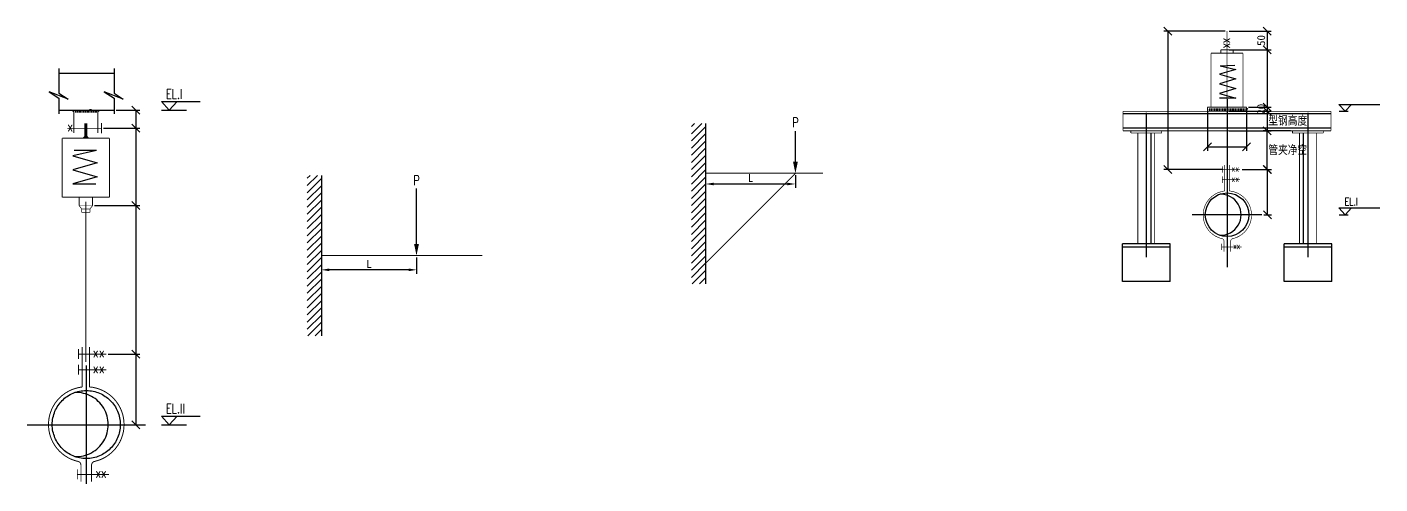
# Model space of a CAD drawing. Header units: millimetres. Extents: x 3195 to 4037, y 792 to 990.
# Drawn here: x 3614.7 to 4037.3, y 847.6 to 990.3 of the extents above; entities that cross this region are included whole.
import ezdxf

# ---------------------------------------------------------------- set-up
doc = ezdxf.new("R2010")
doc.units = ezdxf.units.MM
doc.header["$LTSCALE"] = 300
doc.linetypes.add('ACAD_ISO02W100', pattern=[15, 12, -3])
doc.linetypes.add('CENTER', pattern=[50.8, 31.75, -6.35, 6.35, -6.35])
doc.styles.add('ROMANS', font='romans.shx', dxfattribs={"width": 0.75, "bigfont": 'hztxt.shx'})
doc.styles.get("Standard").update_dxf_attribs({"font": ''})
doc.styles.get('Standard').set_extended_font_data('SimSun')
doc.dimstyles.new('ISO-25', dxfattribs={"dimtxt": 2.5, "dimasz": 2.5, "dimexe": 1.25, "dimexo": 0.625, "dimtad": 1, "dimtxsty": 'Standard', "dimcen": 2.5, "dimadec": 0, "dimazin": 0, "dimtfac": 1, "dimtmove": 0, "dimatfit": 3, "dimfxl": 1, "dimarcsym": 0})

# ---------------------------------------------------------------- blocks, each defined once
blk = doc.blocks.new('_Oblique')
at = {"color": 0, "linetype": 'ByBlock', "lineweight": -2}
blk.add_line((-0.5, -0.5), (0.5, 0.5), dxfattribs=at)
blk = doc.blocks.new('*D30')
at = {"color": 0, "lineweight": -2, "ltscale": 2, "transparency": 16777216}
for p, q in [((3642.55, 964.35), (3650.01, 964.35)), ((3648.76, 964.35), (3648.76, 958.72)), ((3638.64, 958.72), (3650.01, 958.72))]:
    blk.add_line(p, q, dxfattribs=at)
at = {"layer": 'Defpoints', "color": 0, "ltscale": 2, "transparency": 16777216}
for p in [(3641.93, 964.35, -838), (3638.02, 958.72, -838), (3648.76, 958.72)]:
    blk.add_point(p, dxfattribs=at)
at = {"color": 0, "lineweight": -2, "ltscale": 2, "transparency": 16777216, "xscale": 2.5, "yscale": 2.5, "zscale": 2.5}
for p, rotation in [((3648.76, 964.35), 90), ((3648.76, 958.72), 270)]:
    blk.add_blockref('_Oblique', p, dxfattribs=dict(at, rotation=rotation))
blk = doc.blocks.new('*D31')
at = {"color": 0, "lineweight": -2, "ltscale": 2, "transparency": 16777216}
for p, q in [((3638.64, 958.72), (3650.01, 958.72)), ((3648.76, 958.72), (3648.76, 934.6)), ((3635.85, 934.6), (3650.01, 934.6))]:
    blk.add_line(p, q, dxfattribs=at)
at = {"layer": 'Defpoints', "color": 0, "ltscale": 2, "transparency": 16777216}
for p in [(3638.02, 958.72, -838), (3635.22, 934.6, -838), (3648.76, 934.6)]:
    blk.add_point(p, dxfattribs=at)
at = {"color": 0, "lineweight": -2, "ltscale": 2, "transparency": 16777216, "xscale": 2.5, "yscale": 2.5, "zscale": 2.5}
for p, rotation in [((3648.76, 958.72), 90), ((3648.76, 934.6), 270)]:
    blk.add_blockref('_Oblique', p, dxfattribs=dict(at, rotation=rotation))
blk = doc.blocks.new('*D32')
at = {"color": 0, "lineweight": -2, "ltscale": 2, "transparency": 16777216}
for p, q in [((3635.85, 934.6), (3650.01, 934.6)), ((3648.76, 934.6), (3648.76, 888.2)), ((3640.13, 888.2), (3650.01, 888.2))]:
    blk.add_line(p, q, dxfattribs=at)
at = {"layer": 'Defpoints', "color": 0, "ltscale": 2, "transparency": 16777216}
for p in [(3635.22, 934.6, -838), (3639.5, 888.2, -838), (3648.76, 888.2)]:
    blk.add_point(p, dxfattribs=at)
at = {"color": 0, "lineweight": -2, "ltscale": 2, "transparency": 16777216, "xscale": 2.5, "yscale": 2.5, "zscale": 2.5}
for p, rotation in [((3648.76, 934.6), 90), ((3648.76, 888.2), 270)]:
    blk.add_blockref('_Oblique', p, dxfattribs=dict(at, rotation=rotation))
blk = doc.blocks.new('*D33')
at = {"color": 0, "lineweight": -2, "ltscale": 2, "transparency": 16777216}
for p, q in [((3640.13, 888.2), (3650.01, 888.2)), ((3648.76, 888.2), (3648.76, 866.14)), ((3645.67, 866.14), (3650.01, 866.14))]:
    blk.add_line(p, q, dxfattribs=at)
at = {"layer": 'Defpoints', "color": 0, "ltscale": 2, "transparency": 16777216}
for p in [(3639.5, 888.2, -838), (3645.05, 866.14, -838), (3648.76, 866.14)]:
    blk.add_point(p, dxfattribs=at)
at = {"color": 0, "lineweight": -2, "ltscale": 2, "transparency": 16777216, "xscale": 2.5, "yscale": 2.5, "zscale": 2.5}
for p, rotation in [((3648.76, 888.2), 90), ((3648.76, 866.14), 270)]:
    blk.add_blockref('_Oblique', p, dxfattribs=dict(at, rotation=rotation))
blk = doc.blocks.new('*D34')
at = {"color": 0, "lineweight": -2, "transparency": 16777216}
for p, q in [((3706.69, 918.34), (3706.69, 913.26)), ((3736.4, 918.34), (3736.4, 913.26)), ((3733.9, 914.51), (3709.19, 914.51))]:
    blk.add_line(p, q, dxfattribs=at)
at = {"color": 0, "transparency": 16777216}
for points in [[(3709.19, 914.93), (3709.19, 914.09), (3706.69, 914.51)], [(3733.9, 914.93), (3733.9, 914.09), (3736.4, 914.51)]]:
    blk.add_solid(points, dxfattribs=at)
at = {"layer": 'Defpoints', "color": 0, "transparency": 16777216}
for p in [(3706.69, 918.97), (3736.4, 918.97), (3706.69, 914.51)]:
    blk.add_point(p, dxfattribs=at)
at = {"color": 0, "transparency": 16777216, "insert": (3721.55, 916.38), "char_height": 2.5, "attachment_point": 5}
blk.add_mtext('L', dxfattribs=at)
blk = doc.blocks.new('*D35')
at = {"color": 0, "lineweight": -2, "transparency": 16777216}
for p, q in [((3826.72, 944.03), (3826.72, 940.07)), ((3854.76, 944.03), (3854.76, 940.07)), ((3829.22, 941.32), (3852.26, 941.32))]:
    blk.add_line(p, q, dxfattribs=at)
at = {"color": 0, "transparency": 16777216}
for points in [[(3829.22, 941.73), (3829.22, 940.9), (3826.72, 941.32)], [(3852.26, 941.73), (3852.26, 940.9), (3854.76, 941.32)]]:
    blk.add_solid(points, dxfattribs=at)
at = {"layer": 'Defpoints', "color": 0, "transparency": 16777216}
for p in [(3826.72, 944.66), (3854.76, 944.66), (3854.76, 941.32)]:
    blk.add_point(p, dxfattribs=at)
at = {"color": 0, "transparency": 16777216, "insert": (3840.74, 943.19), "char_height": 2.5, "attachment_point": 5}
blk.add_mtext('L', dxfattribs=at)
blk = doc.blocks.new('*D48')
at = {"color": 0, "lineweight": -2, "ltscale": 2, "transparency": 16777216}
for p, q in [((3992.15, 983.18), (4003.36, 983.18)), ((4002.11, 983.18), (4002.11, 965.29)), ((3996.3, 965.29), (4003.36, 965.29))]:
    blk.add_line(p, q, dxfattribs=at)
at = {"layer": 'Defpoints', "color": 0, "ltscale": 2, "transparency": 16777216}
for p in [(3991.53, 983.18), (3995.68, 965.29), (4002.11, 965.29)]:
    blk.add_point(p, dxfattribs=at)
at = {"color": 0, "lineweight": -2, "ltscale": 2, "transparency": 16777216, "xscale": 2.5, "yscale": 2.5, "zscale": 2.5}
for p, rotation in [((4002.11, 983.18), 90), ((4002.11, 965.29), 270)]:
    blk.add_blockref('_Oblique', p, dxfattribs=dict(at, rotation=rotation))
blk = doc.blocks.new('*D49')
at = {"color": 0, "lineweight": -2, "ltscale": 2, "transparency": 16777216}
for p, q in [((3988.96, 989.08), (3969.82, 989.08)), ((3971.07, 989.08), (3971.07, 945.81)), ((3988.24, 945.81), (3969.82, 945.81))]:
    blk.add_line(p, q, dxfattribs=at)
at = {"layer": 'Defpoints', "color": 0, "ltscale": 2, "transparency": 16777216}
for p in [(3989.59, 989.08), (3971.07, 945.81), (3988.86, 945.81)]:
    blk.add_point(p, dxfattribs=at)
at = {"color": 0, "lineweight": -2, "ltscale": 2, "transparency": 16777216, "xscale": 2.5, "yscale": 2.5, "zscale": 2.5}
for p, rotation in [((3971.07, 989.08), 90), ((3971.07, 945.81), 270)]:
    blk.add_blockref('_Oblique', p, dxfattribs=dict(at, rotation=rotation))
blk = doc.blocks.new('*D63')
at = {"color": 0, "lineweight": -2, "ltscale": 2, "transparency": 16777216}
for p, q in [((3994.31, 945.81), (4003.45, 945.81)), ((4002.2, 931.72), (4002.2, 945.81)), ((4001.1, 931.72), (4003.45, 931.72))]:
    blk.add_line(p, q, dxfattribs=at)
at = {"layer": 'Defpoints', "color": 0, "ltscale": 2, "transparency": 16777216}
for p in [(3993.68, 945.81), (4002.2, 945.81), (4000.48, 931.72)]:
    blk.add_point(p, dxfattribs=at)
at = {"color": 0, "lineweight": -2, "ltscale": 2, "transparency": 16777216, "xscale": 2.5, "yscale": 2.5, "zscale": 2.5}
for p, rotation in [((4002.2, 945.81), 90), ((4002.2, 931.72), 270)]:
    blk.add_blockref('_Oblique', p, dxfattribs=dict(at, rotation=rotation))
blk = doc.blocks.new('*D64')
at = {"color": 0, "lineweight": -2, "ltscale": 2, "transparency": 16777216}
for p, q in [((4009.41, 957.93), (4000.87, 957.93)), ((4002.12, 945.81), (4002.12, 957.93)), ((3994.31, 945.81), (4003.37, 945.81))]:
    blk.add_line(p, q, dxfattribs=at)
at = {"layer": 'Defpoints', "color": 0, "ltscale": 2, "transparency": 16777216}
for p in [(4002.12, 957.93), (4010.04, 957.93), (3993.68, 945.81)]:
    blk.add_point(p, dxfattribs=at)
at = {"color": 0, "lineweight": -2, "ltscale": 2, "transparency": 16777216, "xscale": 2.5, "yscale": 2.5, "zscale": 2.5}
for p, rotation in [((4002.12, 957.93), 90), ((4002.12, 945.81), 270)]:
    blk.add_blockref('_Oblique', p, dxfattribs=dict(at, rotation=rotation))
blk = doc.blocks.new('*D65')
at = {"color": 0, "lineweight": -2, "ltscale": 2, "transparency": 16777216}
for p, q in [((3990.27, 964.02), (4003.37, 964.02)), ((4002.12, 964.02), (4002.12, 957.93)), ((3990.27, 957.93), (4003.37, 957.93))]:
    blk.add_line(p, q, dxfattribs=at)
at = {"layer": 'Defpoints', "color": 0, "ltscale": 2, "transparency": 16777216}
for p in [(3989.64, 964.02), (3989.64, 957.93), (4002.12, 957.93)]:
    blk.add_point(p, dxfattribs=at)
at = {"color": 0, "lineweight": -2, "ltscale": 2, "transparency": 16777216, "xscale": 2.5, "yscale": 2.5, "zscale": 2.5}
for p, rotation in [((4002.12, 964.02), 90), ((4002.12, 957.93), 270)]:
    blk.add_blockref('_Oblique', p, dxfattribs=dict(at, rotation=rotation))
blk = doc.blocks.new('*D66')
at = {"color": 0, "lineweight": -2, "ltscale": 2, "transparency": 16777216}
for p, q in [((4001.49, 965.29), (4000.86, 965.29)), ((4001.49, 964.02), (4000.86, 964.02)), ((4002.11, 965.29), (4002.11, 964.02))]:
    blk.add_line(p, q, dxfattribs=at)
at = {"layer": 'Defpoints', "color": 0, "ltscale": 2, "transparency": 16777216}
for p in [(4002.11, 965.29), (4002.11, 964.02), (4002.11, 964.02)]:
    blk.add_point(p, dxfattribs=at)
at = {"color": 0, "lineweight": -2, "ltscale": 2, "transparency": 16777216, "xscale": 2.5, "yscale": 2.5, "zscale": 2.5}
for p, rotation in [((4002.11, 965.29), 90), ((4002.11, 964.02), 270)]:
    blk.add_blockref('_Oblique', p, dxfattribs=dict(at, rotation=rotation))
at = {"color": 0, "ltscale": 2, "transparency": 16777216, "insert": (4000.24, 964.65), "char_height": 2.5, "attachment_point": 5, "rotation": 90}
blk.add_mtext('20', dxfattribs=at)
blk = doc.blocks.new('*D67')
at = {"color": 0, "lineweight": -2, "ltscale": 2, "transparency": 16777216}
for p, q in [((3990.21, 989.08), (4003.36, 989.08)), ((4002.11, 989.08), (4002.11, 983.18)), ((3990.21, 983.18), (4003.36, 983.18))]:
    blk.add_line(p, q, dxfattribs=at)
at = {"layer": 'Defpoints', "color": 0, "ltscale": 2, "transparency": 16777216}
for p in [(3989.59, 989.08), (3989.59, 983.18), (4002.11, 983.18)]:
    blk.add_point(p, dxfattribs=at)
at = {"color": 0, "lineweight": -2, "ltscale": 2, "transparency": 16777216, "xscale": 2.5, "yscale": 2.5, "zscale": 2.5}
for p, rotation in [((4002.11, 989.08), 90), ((4002.11, 983.18), 270)]:
    blk.add_blockref('_Oblique', p, dxfattribs=dict(at, rotation=rotation))
at = {"color": 0, "ltscale": 2, "transparency": 16777216, "insert": (4000.24, 986.13), "char_height": 2.5, "attachment_point": 5, "rotation": 90}
blk.add_mtext('50', dxfattribs=at)
blk = doc.blocks.new('*D99')
at = {"color": 0, "lineweight": -2, "ltscale": 2, "transparency": 16777216}
for p, q in [((3983.47, 964.66), (3983.47, 951.67)), ((3995.68, 964.66), (3995.68, 951.67)), ((3983.47, 952.92), (3995.68, 952.92))]:
    blk.add_line(p, q, dxfattribs=at)
at = {"layer": 'Defpoints', "color": 0, "ltscale": 2, "transparency": 16777216}
for p in [(3983.47, 965.29), (3995.68, 965.29), (3995.68, 952.92)]:
    blk.add_point(p, dxfattribs=at)
at = {"color": 0, "lineweight": -2, "ltscale": 2, "transparency": 16777216, "xscale": 2.5, "yscale": 2.5, "zscale": 2.5, "rotation": 180}
blk.add_blockref('_Oblique', (3983.47, 952.92), dxfattribs=at)
at = {"color": 0, "lineweight": -2, "ltscale": 2, "transparency": 16777216, "xscale": 2.5, "yscale": 2.5, "zscale": 2.5}
blk.add_blockref('_Oblique', (3995.68, 952.92), dxfattribs=at)

msp = doc.modelspace()

# ---------------------------------------------------------------- hatches: boundary and pattern name
for points in [[(3628.46, 964.35), (3629.38, 963.61), (3629.38, 964.35)], [(3637.74, 964.35), (3636.83, 963.61), (3636.83, 964.35)], [(3632.8, 956.52), (3632.06, 955.6), (3632.8, 955.6)], [(3633.41, 956.52), (3634.15, 955.6), (3633.41, 955.6)]]:
    msp.add_hatch(color=5).paths.add_polyline_path(points)
h = msp.add_hatch()
h.set_pattern_fill('ANSI31', color=5, scale=0.5)
h.paths.add_polyline_path([(3983.47, 964.02), (3982.56, 964.02), (3983.47, 965.29)])
h = msp.add_hatch()
h.set_pattern_fill('ANSI31', color=5, scale=0.5)
h.set_pattern_definition([(45, (11.5542, -0.0028), (-1.122532, 1.122532), [])])
h.paths.add_polyline_path([(3995.68, 964.02), (3996.82, 964.02), (3995.68, 965.29)])
h = msp.add_hatch()
h.set_pattern_fill('ANSI31', color=5, scale=0.5)
h.set_pattern_definition([(45, (10.7189, 0.0005), (-1.122532, 1.122532), [])])
h.paths.add_polyline_path([(3995.68, 964.02), (3996.59, 964.02), (3995.68, 965.29)])
h = msp.add_hatch()
h.set_pattern_fill('ANSI31', color=5, scale=0.5)
h.paths.add_polyline_path([(3995.74, 964.02), (3996.65, 964.02), (3995.74, 965.29)])
h = msp.add_hatch()
h.set_pattern_fill('ANSI31', color=5, scale=0.5)
h.set_pattern_definition([(45, (120.0221, 16.177), (-1.122532, 1.122532), [])])
h.paths.add_polyline_path([(3826.72, 960.2), (3822.3, 960.2), (3822.3, 910.09), (3826.72, 910.09)])
h = msp.add_hatch()
h.set_pattern_fill('ANSI31', color=5, scale=0.5)
h.paths.add_polyline_path([(3706.69, 944.02), (3702.28, 944.02), (3702.28, 893.91), (3706.69, 893.91)])

# ---------------------------------------------------------------- linework, layer by layer
at = {"color": 5}
for p, q in [((3624.71, 977.39, -838), (3624.71, 969.71, -838)), ((3641.93, 977.39, -838), (3641.93, 969.71, -838)), ((3992.34, 977.12), (3987.22, 975.62)), ((3987.39, 978.25), (3992.07, 978.41)), ((3987.39, 978.25), (3992.34, 977.12)), ((3624.71, 975.9, -838), (3641.93, 975.9, -838)), ((3987.22, 975.62), (3992.34, 974.13)), ((3992.34, 974.13), (3987.22, 972.63)), ((3987.22, 972.63), (3992.34, 971.13)), ((3621.66, 970.06, -838), (3624.71, 968.08, -838)), ((3627.59, 967.85, -838), (3621.66, 970.06, -838)), ((3624.71, 969.71, -838), (3627.59, 967.85, -838)), ((3624.71, 968.08, -838), (3624.71, 963.26, -838)), ((3644.81, 967.85, -838), (3638.88, 970.06, -838)), ((3638.88, 970.06, -838), (3641.93, 968.08, -838)), ((3641.93, 969.71, -838), (3644.81, 967.85, -838)), ((3641.93, 968.08, -838), (3641.93, 963.26, -838)), ((3992.34, 971.13), (3987.22, 969.63)), ((3987.22, 969.63), (3992.34, 968.13)), ((3992.34, 968.13), (3987.24, 968.17)), ((3989.59, 967.84), (3989.59, 915.38)), ((3624.71, 964.35, -838), (3641.93, 964.35, -838)), ((3624.71, 964.35, -838), (3641.93, 964.35, -838)), ((3629.87, 964.35, -838), (3629.87, 963.68, -838)), ((3630.37, 964.35, -838), (3630.37, 963.68, -838)), ((3630.87, 964.35, -838), (3630.87, 963.68, -838)), ((3631.37, 964.35, -838), (3631.37, 963.68, -838)), ((3631.87, 964.35, -838), (3631.87, 963.68, -838)), ((3632.37, 964.35, -838), (3632.37, 963.68, -838)), ((3632.87, 964.35, -838), (3632.87, 963.68, -838)), ((3633.37, 964.35, -838), (3633.37, 963.68, -838)), ((3633.87, 964.35, -838), (3633.87, 963.68, -838)), ((3634.89, 964.47, -838), (3634.23, 964.47, -838)), ((3634.37, 964.35, -838), (3634.37, 963.68, -838)), ((3634.87, 964.35, -838), (3634.87, 963.68, -838)), ((3635.37, 964.35, -838), (3635.37, 963.68, -838)), ((3635.87, 964.35, -838), (3635.87, 963.68, -838)), ((3636.37, 964.35, -838), (3636.37, 963.68, -838)), ((3984.14, 964.88), (3984.14, 964.02)), ((3984.64, 964.88), (3984.64, 964.02)), ((3985.14, 964.88), (3985.14, 964.02)), ((3985.64, 964.88), (3985.64, 964.02)), ((3986.14, 964.88), (3986.14, 964.02)), ((3986.64, 964.88), (3986.64, 964.02)), ((3987.14, 964.88), (3987.14, 964.02)), ((3987.64, 964.88), (3987.64, 964.02)), ((3988.14, 964.88), (3988.14, 964.02)), ((3988.64, 964.88), (3988.64, 964.02)), ((3989.14, 964.88), (3989.14, 964.02)), ((3989.64, 964.88), (3989.64, 964.02)), ((3990.14, 964.88), (3990.14, 964.02)), ((3990.64, 964.88), (3990.64, 964.02)), ((3991.14, 964.88), (3991.14, 964.02)), ((3991.64, 964.88), (3991.64, 964.02)), ((3992.14, 964.88), (3992.14, 964.02)), ((3992.64, 964.88), (3992.64, 964.02)), ((3993.14, 964.88), (3993.14, 964.02)), ((3993.64, 964.88), (3993.64, 964.02)), ((3994.14, 964.88), (3994.14, 964.02)), ((3994.64, 964.88), (3994.64, 964.02)), ((3995.14, 964.88), (3995.14, 964.02)), ((3826.72, 960.2), (3826.72, 910.09)), ((4022.06, 963.22), (3957.12, 963.22)), ((4022.06, 958.73), (3957.12, 958.73)), ((3965.82, 957.21), (3965.82, 922.6)), ((4013.36, 957.21), (4013.36, 922.6)), ((3636.39, 951.82, -838), (3629.09, 950.16, -838)), ((3636.39, 951.82, -838), (3629.45, 951.82, -838)), ((3629.09, 950.16, -838), (3636.63, 947.95, -838)), ((3636.63, 947.95, -838), (3629.09, 945.75, -838)), ((3629.09, 945.75, -838), (3636.63, 943.54, -838)), ((3636.63, 943.54, -838), (3629.09, 941.34, -838)), ((3706.69, 944.02), (3706.69, 893.91)), ((3629.09, 941.34, -838), (3636.26, 941.34, -838)), ((4000.48, 931.72), (3978.7, 931.72)), ((3956.9, 910.88), (3956.9, 922.6)), ((3971.78, 922.6), (3956.9, 922.6)), ((3956.9, 921.73), (3971.78, 921.73)), ((3971.78, 910.88), (3971.78, 922.6)), ((4007.4, 910.88), (4007.4, 922.6)), ((4022.28, 922.6), (4007.4, 922.6)), ((4007.4, 921.73), (4022.28, 921.73)), ((4022.28, 910.88), (4022.28, 922.6)), ((3971.78, 910.88), (3956.9, 910.88)), ((4022.28, 910.88), (4007.4, 910.88))]:
    msp.add_line(p, q, dxfattribs=at)
at = {"color": 1, "ltscale": 2}
for p, q in [((3656.73, 967.04, -838), (3659.18, 964.35, -838)), ((3656.73, 967.04, -838), (3668.77, 967.04, -838)), ((3659.18, 964.35, -838), (3661.62, 967.04, -838)), ((4024.55, 966.17), (4026.51, 964.02)), ((4024.55, 966.17), (4037.35, 966.17)), ((4024.57, 964.02), (4027.43, 964.02)), ((4026.51, 964.02), (4028.46, 966.17)), ((4024.55, 933.87), (4026.51, 931.72)), ((4024.55, 933.87), (4037.35, 933.87)), ((4024.57, 931.72), (4027.43, 931.72)), ((4026.51, 931.72), (4028.46, 933.87)), ((3656.73, 868.83, -838), (3659.18, 866.14, -838)), ((3656.73, 868.83, -838), (3668.77, 868.83, -838)), ((3659.18, 866.14, -838), (3661.62, 868.83, -838))]:
    msp.add_line(p, q, dxfattribs=at)
at = {"color": 1}
for p, q in [((3656.76, 964.35, -838), (3664.58, 964.35, -838)), ((3656.76, 866.14, -838), (3664.58, 866.14, -838))]:
    msp.add_line(p, q, dxfattribs=at)
at = {"color": 5, "linetype": 'CENTER', "ltscale": 100}
for p, q in [((3964.34, 963.59), (3964.34, 918.45)), ((4014.84, 963.59), (4014.84, 918.45))]:
    msp.add_line(p, q, dxfattribs=at)
at = {"color": 5}
for points, const_width in [([(3989.59, 989.08), (3989.59, 944.9)], 0.192), ([(3988.45, 986.73), (3990.54, 985.53)], 0.3), ([(3988.45, 985.53), (3990.54, 986.73)], 0.3), ([(3988.45, 983.91), (3990.54, 985.11)], 0.3), ([(3988.45, 985.11), (3990.54, 983.91)], 0.3), ([(3984.57, 982.13), (3994.57, 982.13)], 0.3), ([(3984.57, 982.13), (3984.57, 965.29)], 0.3), ([(3987.61, 982.13), (3987.61, 983.18)], 0.3), ([(3987.61, 983.18), (3991.53, 983.18)], 0.3), ([(3991.53, 982.13), (3991.53, 983.18)], 0.3), ([(3994.57, 982.13), (3994.57, 965.29)], 0.3), ([(4022.06, 964.02), (3957.12, 964.02)], 0.24), ([(3957.12, 964.02), (3957.12, 957.93)], 0.24), ([(3983.47, 964.02), (3983.47, 965.29)], 0.3), ([(3995.68, 965.29), (3983.47, 965.29)], 0.3), ([(3995.68, 964.02), (3995.68, 965.29)], 0.3), ([(3995.68, 964.02), (3995.68, 965.29)], 0.3), ([(3995.68, 964.02), (3995.68, 965.29)], 0.3), ([(4022.06, 964.02), (4022.06, 957.93)], 0.24), ([(4022.06, 957.93), (3957.12, 957.93)], 0.24), ([(3959.54, 957.21), (3969.14, 957.21), (3969.14, 957.93)], 0.24), ([(3969.14, 957.93), (3959.54, 957.93), (3959.54, 957.21)], 0.24), ([(3961.71, 957.21), (3961.71, 922.6)], 0.24), ([(3966.97, 957.21), (3966.97, 922.6)], 0.24), ([(4019.64, 957.21), (4010.04, 957.21), (4010.04, 957.93)], 0.24), ([(4010.04, 957.93), (4019.64, 957.93), (4019.64, 957.21)], 0.24), ([(4012.21, 957.21), (4012.21, 922.6)], 0.24), ([(4017.47, 957.21), (4017.47, 922.6)], 0.24), ([(3988.1, 946.86), (3988.1, 944.84)], 0.192), ([(3988.86, 947.23), (3988.86, 939.13)], 0.192), ([(3990.31, 947.23), (3990.31, 939.14)], 0.192), ([(3826.72, 944.66), (3863.33, 944.66)], 0.3), ([(3854.76, 944.66), (3826.72, 916.61)], 0.3), ([(3988.1, 945.81), (3993.68, 945.81)], 0.192), ([(3988.1, 943.69), (3988.1, 941.67)], 0.192), ([(3988.1, 942.64), (3993.68, 942.64)], 0.192), ([(3991.93, 946.47), (3991.17, 945.16)], 0.192), ([(3991.17, 946.47), (3991.93, 945.16)], 0.192), ([(3991.17, 943.3), (3991.93, 941.99)], 0.192), ([(3991.93, 943.3), (3991.17, 941.99)], 0.192), ([(3992.39, 946.47), (3993.15, 945.16)], 0.192), ([(3993.15, 946.47), (3992.39, 945.16)], 0.192), ([(3993.15, 943.3), (3992.39, 941.99)], 0.192), ([(3992.39, 943.3), (3993.15, 941.99)], 0.192), ([(3987.89, 922.69), (3987.89, 920.67)], 0.192), ([(3987.89, 921.65), (3994.2, 921.65)], 0.192), ([(3988.62, 920.23), (3988.62, 923.51)], 0.192), ([(3990.74, 920.23), (3990.74, 923.51)], 0.192), ([(3991.69, 922.31), (3992.45, 920.99)], 0.192), ([(3992.45, 922.31), (3991.69, 920.99)], 0.192), ([(3993.54, 922.31), (3992.78, 920.99)], 0.192), ([(3992.78, 922.31), (3993.54, 920.99)], 0.192), ([(3706.69, 918.97), (3756.91, 918.97)], 0.3)]:
    msp.add_lwpolyline(points, dxfattribs=dict(at, const_width=const_width))
at = {"color": 5, "elevation": -838}
for points, const_width in [([(3629.38, 964.35), (3636.83, 964.35)], 0.3), ([(3629.38, 964.35), (3629.38, 957.29)], 0.3), ([(3636.83, 964.35), (3636.83, 957.29)], 0.3), ([(3625.74, 955.6), (3625.74, 937.18)], 0.3), ([(3638.02, 958.72), (3627.33, 958.72)], 0.24), ([(3631.83, 933.46), (3630.99, 934.6), (3635.22, 934.6), (3634.38, 933.46)], 0.2), ([(3630.99, 937.18), (3630.99, 934.6)], 0.3), ([(3633.1, 935.82), (3633.1, 885.74)], 0.3), ([(3635.22, 937.18), (3635.22, 934.6)], 0.3), ([(3631.83, 933.46), (3631.83, 932.45)], 0.2), ([(3634.38, 933.46), (3631.83, 933.46)], 0.2), ([(3631.83, 932.45), (3633.1, 932.45)], 0.2), ([(3634.38, 932.45), (3633.1, 932.45)], 0.2), ([(3634.38, 933.46), (3634.38, 932.45)], 0.2), ([(3630.79, 889.83), (3630.79, 886.68)], 0.3), ([(3630.79, 888.2), (3639.5, 888.2)], 0.3), ([(3631.97, 890.42), (3631.97, 877.92)], 0.3), ([(3634.24, 890.42), (3634.24, 877.78)], 0.3), ([(3635.58, 889.23), (3636.77, 887.17)], 0.3), ([(3636.77, 889.23), (3635.58, 887.17)], 0.3), ([(3638.68, 889.23), (3637.49, 887.17)], 0.3), ([(3637.49, 889.23), (3638.68, 887.17)], 0.3), ([(3630.79, 884.88), (3630.79, 881.72)], 0.3), ([(3630.79, 883.25), (3639.5, 883.25)], 0.3), ([(3636.77, 884.28), (3635.58, 882.22)], 0.3), ([(3635.58, 884.28), (3636.77, 882.22)], 0.3), ([(3637.49, 884.28), (3638.68, 882.22)], 0.3), ([(3638.68, 884.28), (3637.49, 882.22)], 0.3), ([(3631.59, 848.4), (3631.59, 853.51)], 0.3), ([(3634.9, 848.4), (3634.9, 853.51)], 0.3), ([(3630.45, 852.24), (3630.45, 849.08)], 0.3), ([(3630.45, 850.61), (3640.31, 850.61)], 0.3), ([(3637.58, 851.64), (3636.4, 849.58)], 0.3), ([(3636.4, 851.64), (3637.58, 849.58)], 0.3), ([(3638.1, 851.64), (3639.29, 849.58)], 0.3), ([(3639.29, 851.64), (3638.1, 849.58)], 0.3)]:
    msp.add_lwpolyline(points, dxfattribs=dict(at, const_width=const_width))
at = {"color": 5, "linetype": 'ByBlock', "ltscale": 5, "const_width": 0.3, "elevation": -838}
for points in [[(3627.62, 957.73), (3628.83, 959.82)], [(3628.83, 957.73), (3627.62, 959.82)], [(3638.02, 957.12), (3638.02, 960.32)], [(3640.47, 955.6), (3625.74, 955.6)], [(3640.47, 955.6), (3640.47, 937.18)], [(3640.47, 937.18), (3625.74, 937.18)]]:
    msp.add_lwpolyline(points, dxfattribs=at)
at = {"color": 5, "linetype": 'ByBlock', "ltscale": 5, "elevation": -838}
msp.add_lwpolyline([(3633.1, 960.31, 1, 1, 0), (3633.11, 955.6, 0.3, 0.3, 0)], format="xyseb", dxfattribs=at)
at = {"color": 5}
for points in [[(3854.76, 948.27), (3854.76, 957.79)], [(3736.4, 922.58), (3736.4, 939.86)]]:
    msp.add_lwpolyline(points, dxfattribs=at)
for points in [[(3854.76, 944.66, 0, 1.5, 0), (3854.76, 948.27, 0, 0, 0)], [(3736.4, 918.97, 0, 1.5, 0), (3736.4, 922.58, 0, 0, 0)]]:
    msp.add_lwpolyline(points, format="xyseb", dxfattribs=at)
at = {"color": 5, "const_width": 0.192}
for points in [[(3988.86, 939.13, 0.457854), (3982.37, 929.71)], [(3997.08, 930.1, 0.449033), (3990.31, 939.14)], [(3988.03, 924.24, -0.424319), (3982.37, 933.52)], [(3997.08, 933.13, -0.408748), (3991.33, 924.24)], [(3988.03, 924.24, -0.351056), (3988.62, 923.51)], [(3990.74, 923.51, -0.351056), (3991.33, 924.24)]]:
    msp.add_lwpolyline(points, format="xyb", dxfattribs=at)
at = {"color": 1, "linetype": 'CENTER', "ltscale": 0.2, "elevation": -838}
for points in [[(3633.24, 884.65), (3633.24, 847.64)], [(3614.74, 866.14), (3651.75, 866.14)]]:
    msp.add_lwpolyline(points, dxfattribs=at)
at = {"color": 5, "const_width": 0.3, "elevation": -838}
for points in [[(3631.97, 877.92, 0.457854), (3621.82, 863.21)], [(3644.81, 863.82, 0.449033), (3634.24, 877.95)], [(3630.66, 854.67, -0.424319), (3621.82, 869.16)], [(3644.81, 868.55, -0.408748), (3635.82, 854.67)], [(3630.66, 854.67, -0.351056), (3631.59, 853.51)], [(3634.9, 853.51, -0.351056), (3635.82, 854.67)]]:
    msp.add_lwpolyline(points, format="xyb", dxfattribs=at)
at = {"color": 5}
msp.add_circle((3989.59, 931.72), 6.8, dxfattribs=at)
at = {"color": 5, "linetype": 'ACAD_ISO02W100', "ltscale": 0.1}
msp.add_circle((3633.24, 866.19, -838), 10.62, dxfattribs=at)
at = {"color": 5}
msp.add_arc((3987.56, 931.72), 6.41, 267.8755, 92.1245, dxfattribs=at)
at = {"color": 5, "linetype": 'ACAD_ISO02W100', "ltscale": 0.1}
msp.add_arc((3630.07, 866.19, -838), 10.02, 267.8755, 92.1245, dxfattribs=at)

# ---------------------------------------------------------------- texts
at = {"color": 1, "ltscale": 2, "style": 'ROMANS', "width": 0.75}
for s, height, p in [('EL.I', 3, (3658.09, 967.89, -838)), ('型钢高度', 3, (4002.47, 959.52, -838)), ('管夹净空', 3, (4002.47, 950.37, -838)), ('EL.I', 2.4, (4026.29, 934.56)), ('EL.II', 3, (3658.09, 869.69, -838))]:
    msp.add_text(s, height=height, dxfattribs=at).set_placement(p)
at = {"color": 5, "style": 'ROMANS', "width": 0.75}
for p in [(3853.79, 959.06, -838), (3735.43, 940.93, -838)]:
    msp.add_text('P', height=3, dxfattribs=at).set_placement(p)

# ---------------------------------------------------------------- dimensions: what is measured, and where the dimension line sits
at = {"color": 1, "ltscale": 2}
for base, p1, p2, text, picture, middle in [((3971.07, 945.81), (3989.59, 989.08), (3988.86, 945.81), ' ', '*D49', (3971.07, 967.45)), ((4002.11, 983.18), (3989.59, 989.08), (3989.59, 983.18), '50', '*D67', (4000.24, 986.13)), ((4002.11, 965.29), (3991.53, 983.18), (3995.68, 965.29), ' ', '*D48', (4002.11, 974.23)), ((3648.76, 958.72), (3641.93, 964.35, -838), (3638.02, 958.72, -838), ' ', '*D30', (3648.76, 961.53)), ((4002.12, 957.93), (3989.64, 964.02), (3989.64, 957.93), ' ', '*D65', (4002.12, 960.98)), ((3648.76, 934.6), (3638.02, 958.72, -838), (3635.22, 934.6, -838), ' ', '*D31', (3648.76, 946.66)), ((4002.12, 957.93), (3993.68, 945.81), (4010.04, 957.93), ' ', '*D64', (4002.12, 951.87)), ((4002.2, 945.81), (4000.48, 931.72), (3993.68, 945.81), ' ', '*D63', (4002.2, 938.77)), ((3648.76, 888.2), (3635.22, 934.6, -838), (3639.5, 888.2, -838), ' ', '*D32', (3648.76, 911.4)), ((3648.76, 866.14), (3639.5, 888.2, -838), (3645.05, 866.14, -838), ' ', '*D33', (3648.76, 877.17))]:
    dim = msp.add_linear_dim(base=base, p1=p1, p2=p2, angle=90, text=text, dimstyle='ISO-25', override={"dimdec": 0, "dimblk1": 'Oblique', "dimblk2": 'Oblique', "dimsah": 1}, dxfattribs=at)
    dim.commit()
    dim.dimension.update_dxf_attribs({"geometry": picture, "text_midpoint": middle})
dim = msp.add_linear_dim(base=(3995.68, 952.92), p1=(3983.47, 965.29), p2=(3995.68, 965.29), text=' ', dimstyle='ISO-25', override={"dimdec": 0, "dimblk1": 'Oblique', "dimblk2": 'Oblique', "dimsah": 1}, dxfattribs=at)
dim.commit()
dim.dimension.update_dxf_attribs({"geometry": '*D99', "text_midpoint": (3989.57, 952.92)})
dim = msp.add_linear_dim(base=(4002.11, 964.02), p1=(4002.11, 965.29), p2=(4002.11, 964.02), angle=90, text='20', dimstyle='ISO-25', override={"dimdec": 0, "dimblk1": 'Oblique', "dimblk2": 'Oblique', "dimsah": 1}, dxfattribs=at)
dim.commit()
dim.dimension.update_dxf_attribs({"geometry": '*D66', "text_midpoint": (4002.11, 964.65), "dimtype": 160})
at = {"color": 5}
for base, p1, p2, picture, middle in [((3854.76, 941.32), (3826.72, 944.66), (3854.76, 944.66), '*D35', (3840.74, 943.19)), ((3706.69, 914.51), (3736.4, 918.97), (3706.69, 918.97), '*D34', (3721.55, 916.38))]:
    dim = msp.add_linear_dim(base=base, p1=p1, p2=p2, text='L', dimstyle='ISO-25', override={"dimdec": 0}, dxfattribs=at)
    dim.commit()
    dim.dimension.update_dxf_attribs({"geometry": picture, "text_midpoint": middle})

doc.saveas('drawing.dxf')
